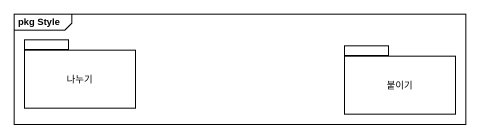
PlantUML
@startuml
mainframe pkg Style
package 나누기 {
}
package 붙이기 {
}
@enduml
